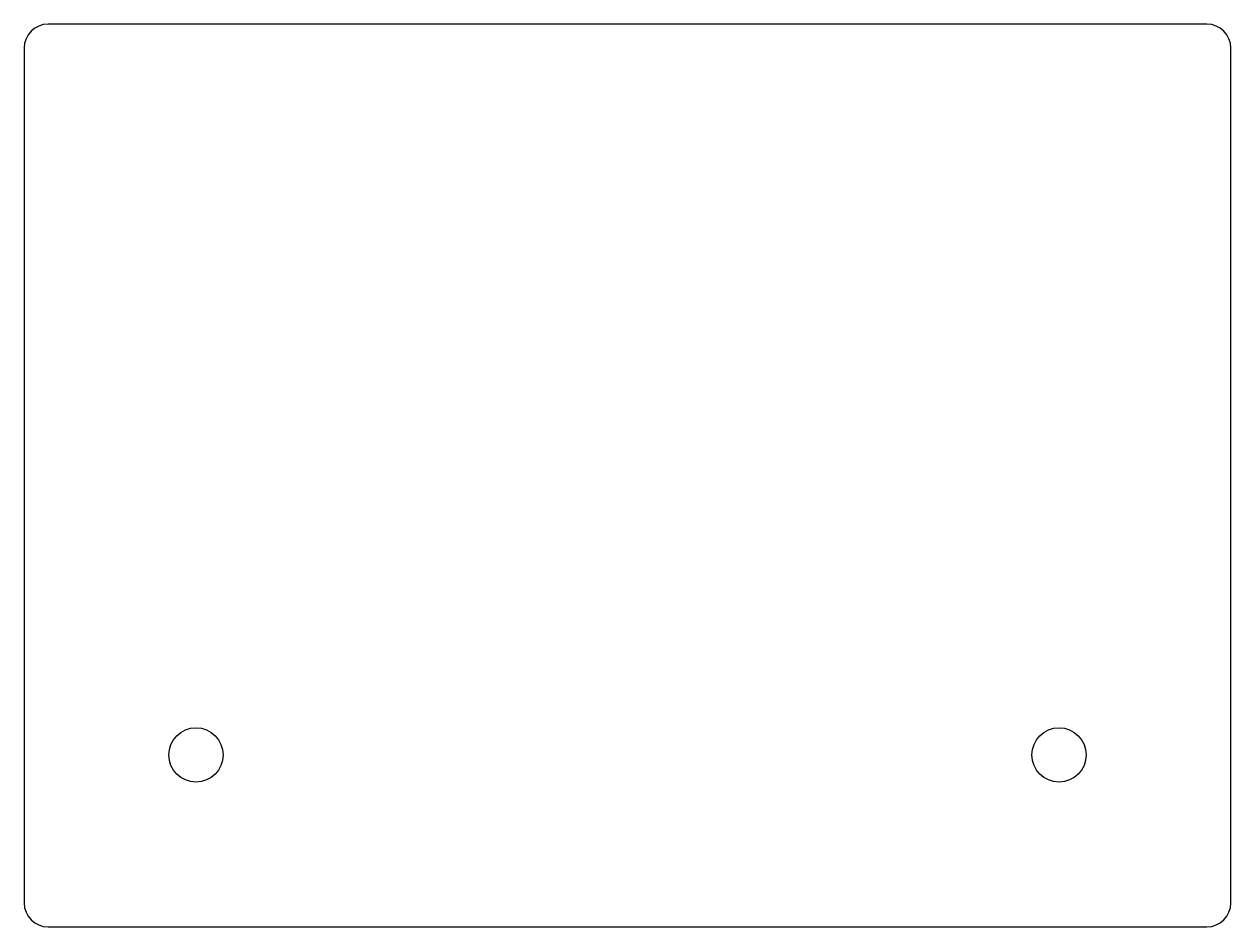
# Model space of a CAD drawing. Header units: millimetres. Extents: x -12 to 139, y -12 to 101.
import ezdxf

# ---------------------------------------------------------------- set-up
doc = ezdxf.new("R2010")
doc.units = ezdxf.units.MM

msp = doc.modelspace()

# ---------------------------------------------------------------- linework, layer by layer
for p, q in [((136, 100.9), (-9, 100.9)), ((-12, 97.9), (-12, -9)), ((139, -9), (139, 97.9)), ((-9, -12), (136, -12))]:
    msp.add_line(p, q)
for centre in [(9.5, 9.5), (117.5, 9.5)]:
    msp.add_circle(centre, 3.4)
for centre, start, end in [((-9, 97.9), 90, 180), ((136, 97.9), 0, 90), ((-9, -9), 180, 270), ((136, -9), 270, 360)]:
    msp.add_arc(centre, 3, start, end)

doc.saveas('drawing.dxf')
